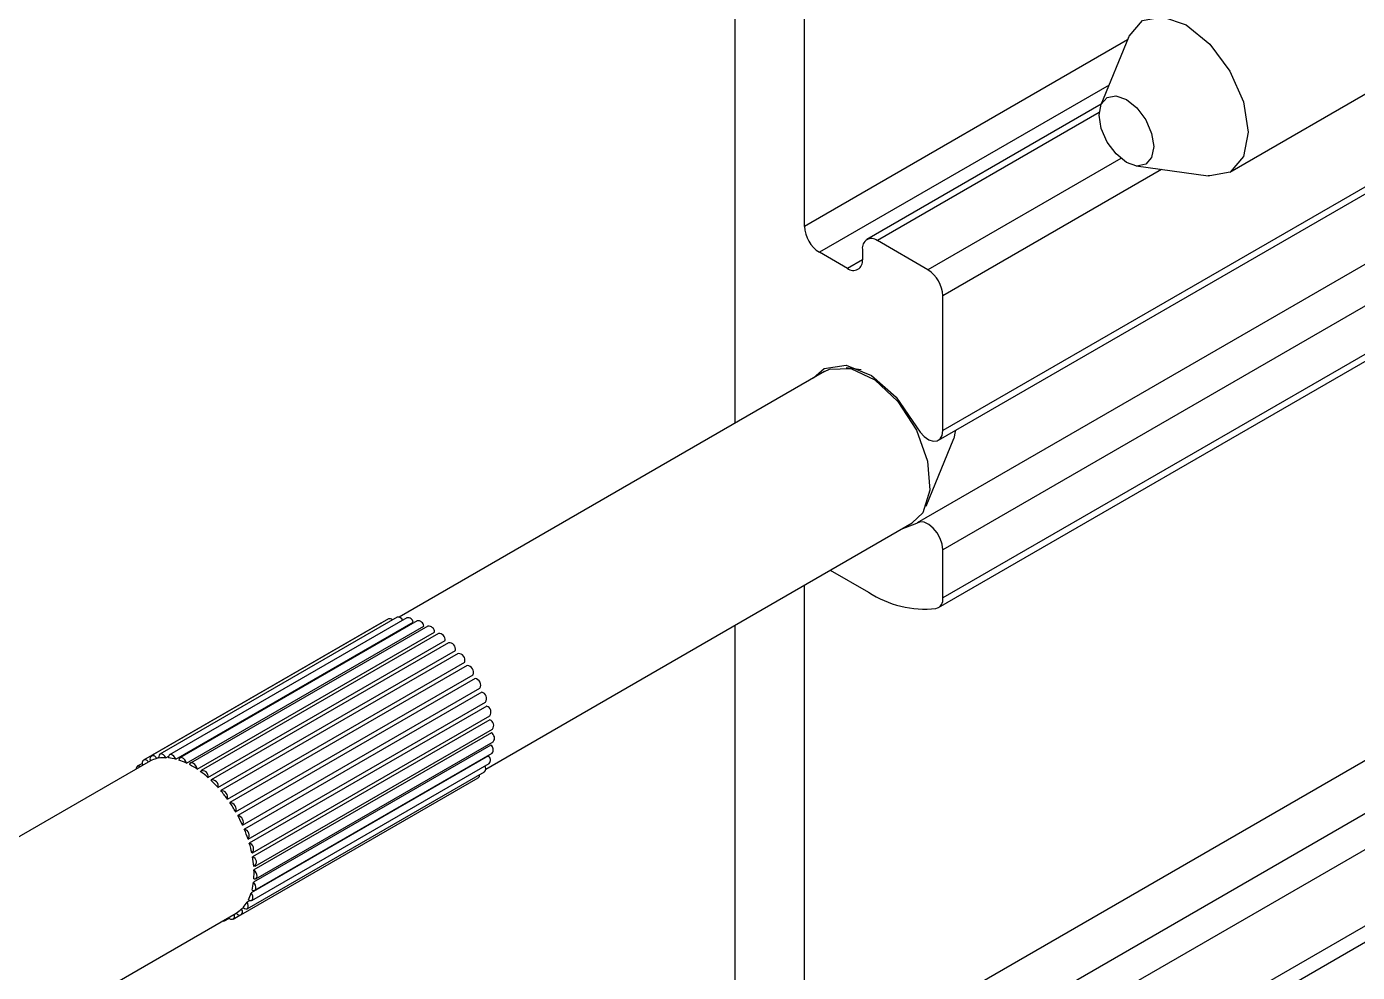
# Model space of a CAD drawing. Extents: x 0 to 9.5, y -12.2 to 0.1.
# Drawn here: x 4.282 to 5.225, y -8.685 to -8.014 of the extents above; entities that cross this region are included whole.
import ezdxf

# ---------------------------------------------------------------- set-up
doc = ezdxf.new("R2010")
doc.units = 0
doc.header["$LTSCALE"] = 0.5
doc.header["$MEASUREMENT"] = 0
doc.layers.add('Hardware', color=242, linetype='CONTINUOUS')
doc.layers.add('Housing', color=150, linetype='CONTINUOUS')

msp = doc.modelspace()

# ---------------------------------------------------------------- linework, layer by layer
at = {"layer": 'Hardware', "linetype": 'Continuous', "lineweight": 25, "transparency": 16777216}
for p, q in [((5.13485, -8.11748), (5.63124, -7.83092)), ((5.0629, -8.02208), (5.04335, -8.06988)), ((5.06833, -8.11313), (5.11949, -8.12011)), ((5.12064, -8.12025), (5.11949, -8.12011)), ((4.87329, -8.25772), (4.86279, -8.25629)), ((4.84743, -8.25891), (4.5458, -8.43304)), ((4.91938, -8.35432), (4.93893, -8.30652)), ((4.60708, -8.54084), (4.90942, -8.3663)), ((4.53818, -8.43437), (4.36989, -8.53152)), ((4.54442, -8.43312), (4.37613, -8.53027)), ((4.55129, -8.43356), (4.383, -8.53071)), ((4.55859, -8.43567), (4.3903, -8.53283)), ((4.53277, -8.43727), (4.36447, -8.53442)), ((4.38739, -8.53385), (4.55569, -8.4367)), ((4.39491, -8.5366), (4.5632, -8.43945)), ((4.56609, -8.43941), (4.3978, -8.53656)), ((4.40255, -8.54096), (4.57085, -8.4438)), ((4.57357, -8.44464), (4.40528, -8.54179)), ((4.41009, -8.54678), (4.57838, -8.44963)), ((4.5808, -8.45121), (4.4125, -8.54836)), ((4.41728, -8.5539), (4.58558, -8.45675)), ((4.58755, -8.45892), (4.41926, -8.55607)), ((4.42393, -8.5621), (4.59222, -8.46495)), ((4.59395, -8.46741), (4.42566, -8.56456)), ((4.42981, -8.57113), (4.5981, -8.47398)), ((4.59959, -8.47662), (4.4313, -8.57377)), ((4.43476, -8.58071), (4.60305, -8.48356)), ((4.60425, -8.4863), (4.43596, -8.58346)), ((4.43875, -8.59049), (4.60704, -8.49334)), ((4.60779, -8.49617), (4.43949, -8.59332)), ((4.4418, -8.60019), (4.6101, -8.50304)), ((4.61009, -8.50591), (4.4418, -8.60306)), ((4.6111, -8.51524), (4.44281, -8.61239)), ((4.44362, -8.60966), (4.61191, -8.51251)), ((4.61077, -8.52387), (4.44248, -8.62102)), ((4.44335, -8.62681), (4.61164, -8.52965)), ((4.44414, -8.61863), (4.61243, -8.52148)), ((4.36934, -8.53491), (3.87162, -8.82223)), ((4.36369, -8.53679), (4.36005, -8.53889)), ((4.37364, -8.53344), (4.37532, -8.53247)), ((4.38023, -8.53278), (4.38232, -8.53158)), ((4.60913, -8.53154), (4.44083, -8.62869)), ((4.44127, -8.63395), (4.60956, -8.5368)), ((4.43354, -8.64432), (4.60183, -8.54717)), ((4.43797, -8.63985), (4.60626, -8.5427)), ((3.93362, -8.92962), (4.4302, -8.64295)), ((4.43545, -8.6393), (4.43382, -8.64024)), ((4.43988, -8.63403), (4.43792, -8.63516)), ((4.42189, -8.64847), (4.42537, -8.64646)), ((4.42813, -8.64722), (4.43284, -8.64451))]:
    msp.add_line(p, q, dxfattribs=at)
at = {"layer": 'Hardware', "linetype": 'Continuous', "lineweight": 25, "transparency": 16777216, "flags": 128}
for points in [[(5.0629, -8.02208), (5.06334, -8.02105), (5.07284, -8.0101), (5.08706, -8.00733), (5.10383, -8.01315), (5.12061, -8.02669), (5.13484, -8.04587), (5.14435, -8.06778), (5.14769, -8.08908), (5.14436, -8.10653), (5.13486, -8.11748), (5.12064, -8.12025), (5.12064, -8.12025)], [(5.04356, -8.08652), (5.04208, -8.07712), (5.04355, -8.06942), (5.04774, -8.06459), (5.05402, -8.06337), (5.06142, -8.06594), (5.06882, -8.07191), (5.0751, -8.08037), (5.0793, -8.09004), (5.08077, -8.09944), (5.0793, -8.10714), (5.07511, -8.11197), (5.06884, -8.11319), (5.06143, -8.11063), (5.05403, -8.10465), (5.04775, -8.09619), (5.04356, -8.08652)], [(4.84743, -8.25891), (4.85086, -8.25733), (4.866, -8.25689), (4.88304, -8.26493), (4.89937, -8.28023), (4.91252, -8.30045), (4.92047, -8.32253), (4.92202, -8.3431), (4.91694, -8.35903), (4.90942, -8.3663)], [(4.94016, -8.30073), (4.94009, -8.30157), (4.93893, -8.30652)], [(4.53277, -8.43727), (4.53337, -8.43709), (4.53347, -8.43708)], [(4.38023, -8.53278), (4.37949, -8.53167), (4.3786, -8.53079), (4.37765, -8.53024), (4.37675, -8.53008), (4.37601, -8.53034), (4.37551, -8.53098), (4.3753, -8.53193), (4.37541, -8.53308)], [(4.38739, -8.53385), (4.38677, -8.53266), (4.38594, -8.53165), (4.38501, -8.53092), (4.38407, -8.53055), (4.38324, -8.5306), (4.38261, -8.53105), (4.38224, -8.53185), (4.38219, -8.53291)], [(4.39491, -8.5366), (4.39442, -8.53538), (4.39369, -8.53426), (4.3928, -8.53337), (4.39185, -8.53281), (4.39095, -8.53264), (4.3902, -8.53288), (4.38969, -8.53351), (4.38948, -8.53445)], [(4.40255, -8.54096), (4.40221, -8.53974), (4.40159, -8.53855), (4.40077, -8.53753), (4.39984, -8.53679), (4.3989, -8.53641), (4.39807, -8.53644), (4.39743, -8.53688), (4.39705, -8.53767)], [(4.44271, -8.61869), (4.44359, -8.6188), (4.44431, -8.61851), (4.44479, -8.61784), (4.44496, -8.61686), (4.44482, -8.6157), (4.44438, -8.61447), (4.44368, -8.61333), (4.44281, -8.61239)], [(4.44143, -8.62665), (4.44236, -8.62698), (4.44317, -8.62689), (4.44378, -8.62641), (4.44412, -8.62558), (4.44414, -8.62449), (4.44385, -8.62328), (4.44327, -8.62208), (4.44248, -8.62102)], [(4.43886, -8.63348), (4.43981, -8.634), (4.44069, -8.63413), (4.44142, -8.63385), (4.44191, -8.63319), (4.44209, -8.63222), (4.44196, -8.63106), (4.44152, -8.62984), (4.44083, -8.62869)], [(4.43508, -8.63897), (4.43602, -8.63968), (4.43695, -8.64002), (4.43777, -8.63994), (4.43839, -8.63947), (4.43873, -8.63865), (4.43877, -8.63758), (4.43848, -8.63637), (4.43792, -8.63516)]]:
    msp.add_lwpolyline(points, dxfattribs=at)
at = {"layer": 'Hardware', "linetype": 'Continuous', "lineweight": 25, "transparency": 16777216}
for centre, radius, start, end in [((4.53904, -8.43661), 0.00241, 38.13899, 111.05216), ((4.54503, -8.4366), 0.00354, 22.09978, 100.0256), ((4.55194, -8.4373), 0.0038, 9.12442, 99.80613), ((4.55905, -8.43982), 0.00417, 5.1152, 96.33683), ((4.56636, -8.44388), 0.00449, 0.99866, 93.45772), ((4.57368, -8.44934), 0.00471, 356.51444, 91.33358), ((4.58107, -8.45581), 0.00461, 348.18051, 93.36405), ((4.58771, -8.46362), 0.0047, 343.55729, 91.91245), ((4.59354, -8.47226), 0.00487, 339.38312, 85.19465), ((4.59872, -8.48139), 0.00485, 333.37068, 79.63971), ((4.60307, -8.49084), 0.00469, 327.86611, 75.4107), ((4.60629, -8.50049), 0.00458, 326.20886, 70.95378), ((4.6084, -8.50993), 0.00436, 323.64976, 67.15037), ((4.6093, -8.51888), 0.00406, 320.39333, 63.72757), ((4.60836, -8.52719), 0.0041, 322.99264, 54.04), ((4.36101, -8.54056), 0.0018, 53.9719, 186.02349), ((4.36571, -8.53657), 0.00224, 20.29812, 219.65845), ((4.37132, -8.53369), 0.00233, 6.28565, 212.95993), ((4.37864, -8.55425), 0.0214, 103.53035, 115.71523), ((4.37939, -8.55838), 0.02561, 88.13097, 98.93959), ((4.37882, -8.56644), 0.0337, 75.26436, 84.26545), ((4.37551, -8.57774), 0.04548, 64.75197, 72.12061), ((4.36904, -8.59074), 0.06001, 56.04848, 62.1733), ((4.60392, -8.54048), 0.00322, 316.54053, 36.60878), ((4.60674, -8.53438), 0.00372, 319.41292, 50.02713), ((4.40642, -8.54582), 0.00379, 345.28621, 117.21492), ((4.36012, -8.60352), 0.0756, 48.62509, 53.87604), ((4.41316, -8.55281), 0.00427, 345.12301, 103.66023), ((4.35038, -8.61427), 0.09011, 42.05659, 46.72664), ((4.60048, -8.5454), 0.00223, 307.48973, 15.66473), ((4.34222, -8.62147), 0.101, 36.00364, 40.33363), ((4.41946, -8.56076), 0.00466, 343.24753, 93.08973), ((4.33756, -8.62483), 0.10675, 30.20297, 34.3748), ((4.42525, -8.56941), 0.00487, 339.38312, 85.19465), ((4.33823, -8.62452), 0.10601, 24.40908, 28.60132), ((4.43043, -8.57854), 0.00485, 333.37068, 79.63971), ((4.34449, -8.62184), 0.09919, 18.38499, 22.76602), ((4.43486, -8.58792), 0.00459, 324.9485, 76.2025), ((4.3558, -8.61832), 0.08735, 11.86359, 16.63145), ((4.43839, -8.59735), 0.00418, 313.78333, 74.71172), ((4.3705, -8.61553), 0.07238, 4.511, 9.91673), ((4.44083, -8.60663), 0.00369, 299.59252, 74.83521), ((4.38605, -8.61464), 0.0568, 355.91456, 2.26997), ((4.39996, -8.61597), 0.04282, 345.56196, 353.23068), ((4.41061, -8.61903), 0.03173, 332.90453, 342.27259), ((4.41949, -8.62489), 0.021, 300.6746, 313.0163), ((4.43234, -8.64204), 0.00232, 203.16499, 50.52591), ((4.41702, -8.62254), 0.02441, 317.7176, 328.8797), ((4.4211, -8.6471), 0.00157, 247.88607, 352.10789), ((4.42692, -8.64512), 0.00219, 203.81808, 37.65372)]:
    msp.add_arc(centre, radius, start, end, dxfattribs=at)
at = {"layer": 'Housing', "linetype": 'Continuous', "lineweight": 25, "transparency": 16777216}
for p, q in [((4.78368, -6.9333), (4.78368, -8.29572)), ((4.92812, -8.30768), (6.10401, -7.62886)), ((6.10181, -7.62505), (4.93123, -8.30081)), ((6.12458, -7.66689), (4.91312, -8.36625)), ((6.12492, -7.69626), (4.93123, -8.38536)), ((4.92812, -8.42638), (6.12492, -7.73549)), ((6.12492, -7.73041), (4.93123, -8.41951)), ((4.83318, -8.15602), (4.83318, -7.87431)), ((6.12492, -8.01855), (4.84378, -8.75814)), ((5.06219, -8.02381), (4.83318, -8.15602)), ((5.04908, -8.05587), (4.84378, -8.17439)), ((6.12492, -8.05629), (4.87647, -8.777)), ((5.04354, -8.06942), (4.87732, -8.16538)), ((5.04215, -8.0753), (4.88482, -8.16612)), ((6.12492, -8.0816), (4.88778, -8.79578)), ((5.05742, -8.10782), (4.92062, -8.18679)), ((5.08638, -8.1156), (4.93123, -8.20517)), ((6.12492, -8.13575), (4.88778, -8.84993)), ((4.87945, -8.8663), (6.12492, -8.1473)), ((4.92062, -8.18679), (4.88482, -8.16612)), ((4.8636, -8.18583), (4.84378, -8.17439)), ((4.87421, -8.17971), (4.8636, -8.18583)), ((4.87421, -8.17225), (4.87421, -8.17971)), ((4.93123, -8.30081), (4.93123, -8.20517)), ((4.91261, -8.36659), (4.90149, -8.37088)), ((4.93123, -8.41951), (4.93123, -8.38536)), ((4.85133, -8.39984), (4.87843, -8.41549)), ((4.83318, -8.73976), (4.83318, -8.41032)), ((4.78368, -8.4389), (4.78368, -8.88021))]:
    msp.add_line(p, q, dxfattribs=at)
at = {"layer": 'Housing', "linetype": 'Continuous', "lineweight": 25, "transparency": 16777216, "flags": 128}
for points in [[(4.83949, -8.26349), (4.84719, -8.25676), (4.8626, -8.25451), (4.88056, -8.26164), (4.89818, -8.27699), (4.91261, -8.29809)], [(4.91261, -8.29809), (4.91506, -8.3019), (4.91801, -8.30505), (4.9212, -8.30725), (4.92433, -8.30831), (4.92713, -8.30812), (4.92934, -8.3067), (4.93075, -8.30419), (4.93123, -8.30081)], [(4.93123, -8.38536), (4.93075, -8.38142), (4.92934, -8.37728), (4.92713, -8.37332), (4.92433, -8.36991), (4.9212, -8.36734), (4.91801, -8.36586), (4.91506, -8.3656), (4.91261, -8.36659)]]:
    msp.add_lwpolyline(points, dxfattribs=at)
at = {"layer": 'Housing', "linetype": 'Continuous', "lineweight": 25, "transparency": 16777216}
for centre, radius, start, end in [((4.8562, -8.15497), 0.02305, 182.60454, 237.3955), ((4.88068, -8.1712), 0.00655, 50.79776, 189.21287), ((4.86775, -8.18076), 0.00655, 230.79632, 9.21431), ((4.9082, -8.20621), 0.02305, 2.6061, 57.39394), ((4.91884, -8.35281), 0.07458, 237.19147, 275.76327), ((4.9246, -8.42053), 0.00671, 284.90179, 8.70558)]:
    msp.add_arc(centre, radius, start, end, dxfattribs=at)

doc.saveas('drawing.dxf')
